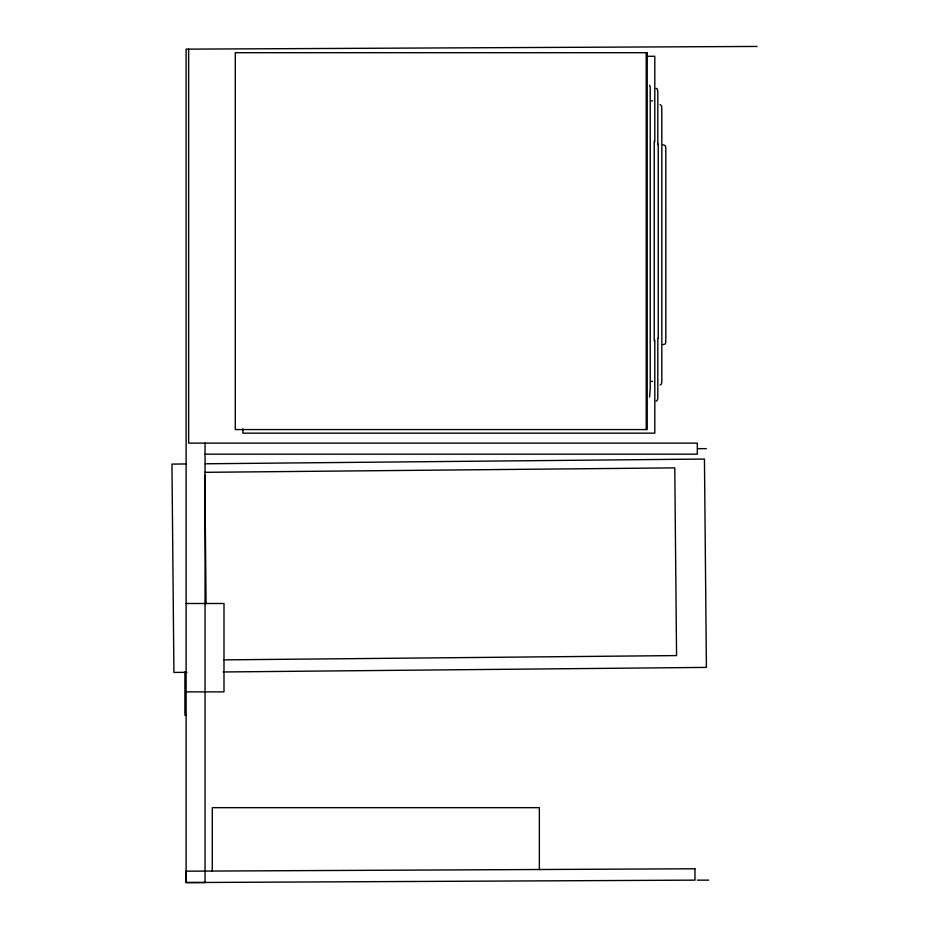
<?xml version="1.0" encoding="UTF-8"?>
<svg xmlns="http://www.w3.org/2000/svg" width="929" height="929" viewBox="0 0 929 929"><rect width="100%" height="100%" fill="white"/><g stroke="black" fill="none" stroke-linecap="round" stroke-linejoin="round"><path stroke-width="1.39" d="M649.592 396.985L650.23 388.392L650.23 87.5L649.592 85.282M660.159 384.92L661.193 384.397L661.82 382.179L661.831 113.083L661.703 106.08L660.159 104.524M656.141 401.096L657.175 400.573L657.813 398.355L657.813 338.411M663.004 344.601L665.199 343.962L665.71 342.917L665.838 337.297L665.826 147.699L665.199 145.481L663.004 144.843M651.403 381.447L652.564 381.331M186.45 463.954L171.946 464.094L173.92 672.433L186.973 672.317M205.321 463.78L704.449 459.054L706.412 667.394L223.25 671.969M204.821 472.327L674.779 467.879L676.556 655.584L223.994 659.869M205.054 443.121L205.054 882.55L186.114 882.55L186.114 49.144L757.054 46.45M646.572 56.286L654.806 56.286L654.806 141.812M697.83 448.649L706.354 448.649M205.054 454.176L697.307 454.176L697.307 443.121L188.645 443.121L188.645 49.144M186.114 603.49L223.994 603.49L223.994 691.873L186.114 691.873M186.114 715.284L184.906 715.284L184.906 671.818M697.307 880.146L708.676 880.146M651.403 100.82L652.564 100.936M656.141 88.348L657.175 88.87L657.813 91.088L657.813 144.1M204.844 475.218L206.064 603.722M658.243 144.111L658.243 338.156M654.806 340.026L654.806 433.158L242.864 433.158L242.864 428.803M654.237 141.254L654.237 341.013M646.224 52.698L646.224 429.57M539.354 869.811L539.354 807.673L212.3 807.673L212.3 871.263M694.938 868.778L186.067 871.181L186.114 882.55L694.997 880.146L694.938 868.778M647.223 52.698L235.281 52.698L235.281 429.57L647.223 429.57L647.223 52.698"/></g></svg>
